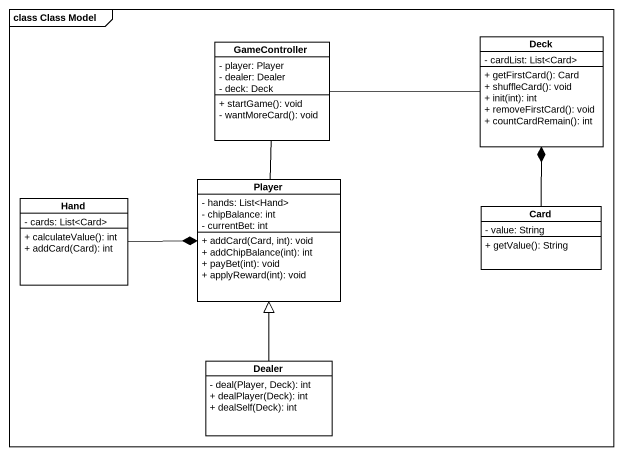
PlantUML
@startuml
mainframe class Class Model
hide circle
hide empty members
skinparam classAttributeIconSize 0
class GameController {
  - player: Player
  - dealer: Dealer
  - deck: Deck
  + startGame(): void
  - wantMoreCard(): void
}
class Deck {
  - cardList: List<Card>
  + getFirstCard(): Card
  + shuffleCard(): void
  + init(int): int
  + removeFirstCard(): void
  + countCardRemain(): int
}
class Player {
  - hands: List<Hand>
  - chipBalance: int
  - currentBet: int
  + addCard(Card, int): void
  + addChipBalance(int): int
  + payBet(int): void
  + applyReward(int): void
}
class Hand {
  - cards: List<Card>
  + calculateValue(): int
  + addCard(Card): int
}
class "Card" as Card_ {
  - value: String
  + getValue(): String
}
class Dealer {
  - deal(Player, Deck): int
  + dealPlayer(Deck): int
  + dealSelf(Deck): int
}
GameController -right- Deck
GameController -- Player
Hand -right-* Player
Card_ -up-* Deck
Dealer -up-|> Player
@enduml
